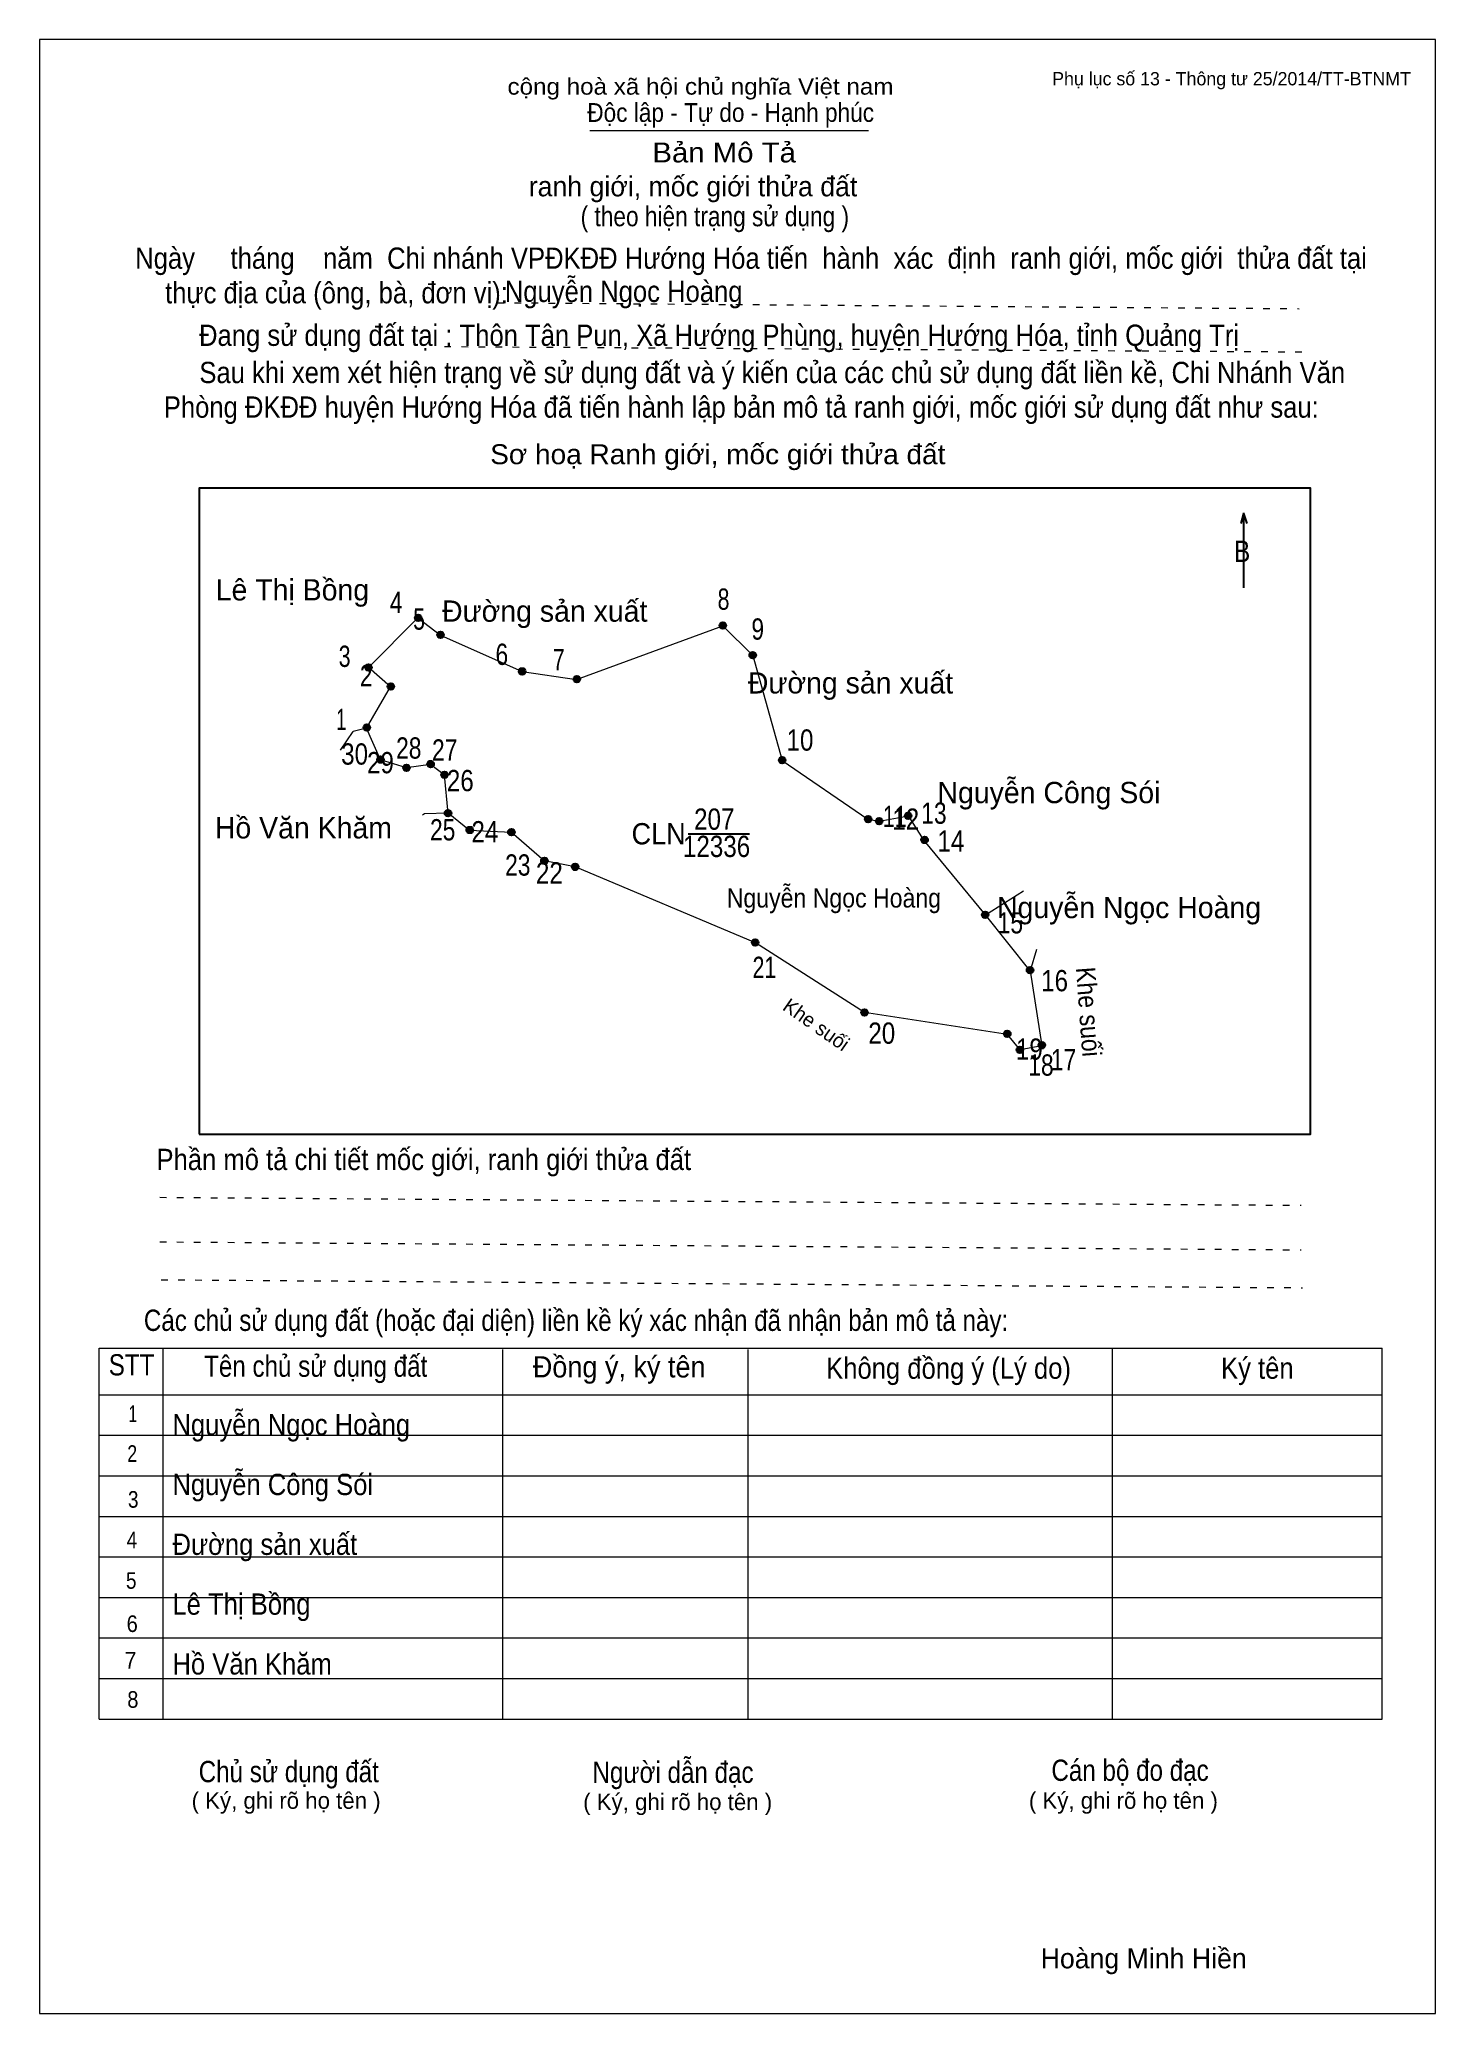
# Model space of a CAD drawing. Header units: centimetres. Extents: x 0 to 21, y 0 to 29.7.
import ezdxf
from ezdxf.enums import TextEntityAlignment as Align

# ---------------------------------------------------------------- set-up
doc = ezdxf.new("R2010")
doc.units = ezdxf.units.CM
doc.header["$LTSCALE"] = 0.13
doc.linetypes.add('DOTTED', pattern=[1.5, 0.3, -1.2])
for name, color, linetype, lineweight in [('1', 7, 'Continuous', 13), ('32', 7, 'Continuous', 25), ('33', 7, 'Continuous', 25), ('6', 7, 'Continuous', 13), ('62', 7, 'Continuous', 13)]:
    doc.layers.add(name, color=color, linetype=linetype, lineweight=lineweight)
for name, color, linetype in [('2', 7, 'Continuous'), ('34', 7, 'Continuous'), ('63', 7, 'Continuous')]:
    doc.layers.add(name, color=color, linetype=linetype)

msp = doc.modelspace()

# ---------------------------------------------------------------- hatches: boundary and pattern name
at = {"layer": '32'}
for points in [[(5.7452, 21, 1), (5.6452, 21, 1)], [(6.0833, 20.7417, 1), (5.9833, 20.7417, 1)], [(10.329, 20.8826, 1), (10.229, 20.8826, 1)], [(4.9978, 20.2526, 1), (4.8978, 20.2526, 1)], [(7.3122, 20.1934, 1), (7.2122, 20.1934, 1)], [(10.7787, 20.4382, 1), (10.6787, 20.4382, 1)], [(5.3344, 19.964, 1), (5.2344, 19.964, 1)], [(8.1333, 20.0765, 1), (8.0333, 20.0765, 1)], [(4.9727, 19.3493, 1), (4.8727, 19.3493, 1)], [(5.1796, 18.8654, 1), (5.0796, 18.8654, 1)], [(5.5706, 18.7403, 1), (5.4706, 18.7403, 1)], [(5.9338, 18.7985, 1), (5.8338, 18.7985, 1)], [(11.2217, 18.8577, 1), (11.1217, 18.8577, 1)], [(6.143, 18.636, 1), (6.043, 18.636, 1)], [(6.1954, 18.0612, 1), (6.0954, 18.0612, 1)], [(6.522, 17.8063, 1), (6.422, 17.8063, 1)], [(7.1487, 17.7726, 1), (7.0487, 17.7726, 1)], [(12.515, 17.9708, 1), (12.415, 17.9708, 1)], [(12.6805, 17.94, 1), (12.5805, 17.94, 1)], [(13.1167, 18.0208, 1), (13.0167, 18.0208, 1)], [(13.3649, 17.6562, 1), (13.2649, 17.6562, 1)], [(7.6451, 17.3431, 1), (7.5451, 17.3431, 1)], [(8.1092, 17.2503, 1), (8.0092, 17.2503, 1)], [(14.2759, 16.5302, 1), (14.1759, 16.5302, 1)], [(10.8172, 16.1132, 1), (10.7172, 16.1132, 1)], [(14.9503, 15.6967, 1), (14.8503, 15.6967, 1)], [(12.4602, 15.0603, 1), (12.3602, 15.0603, 1)], [(14.6083, 14.739, 1), (14.5083, 14.739, 1)], [(15.1277, 14.5669, 1), (15.0277, 14.5669, 1)], [(14.7983, 14.5, 1), (14.6983, 14.5, 1)]]:
    msp.add_hatch(color=256, dxfattribs=at).paths.add_polyline_path(points)

# ---------------------------------------------------------------- linework, layer by layer
at = {"layer": '1'}
msp.add_lwpolyline([(21, 0), (21, 29.7), (0, 29.7), (0, 0)], close=True, dxfattribs=at)
at = {"layer": '32'}
for centre in [(5.6952, 21), (6.0333, 20.7417), (10.279, 20.8826), (4.9478, 20.2526), (7.2622, 20.1934), (10.7287, 20.4382), (5.2844, 19.964), (8.0833, 20.0765), (4.9227, 19.3493), (5.1296, 18.8654), (5.5206, 18.7403), (5.8838, 18.7985), (11.1717, 18.8577), (6.093, 18.636), (6.1454, 18.0612), (6.472, 17.8063), (7.0987, 17.7726), (12.465, 17.9708), (12.6305, 17.94), (13.0667, 18.0208), (13.3149, 17.6562), (7.5951, 17.3431), (8.0592, 17.2503), (14.2259, 16.5302), (10.7672, 16.1132), (14.9003, 15.6967), (12.4102, 15.0603), (14.5583, 14.739), (15.0777, 14.5669), (14.7483, 14.5)]:
    msp.add_circle(centre, 0.05, dxfattribs=at)
at = {"layer": '33'}
msp.add_line((9.76, 17.75), (10.68, 17.75), dxfattribs=at)
at = {"layer": '6'}
for p, q in [((4.92, 19.34), (4.72, 19.29)), ((4.53, 19.01), (4.72, 19.29)), ((14.23, 16.53), (14.8, 16.89)), ((14.9, 15.69), (14.23, 16.53)), ((15, 16.01), (14.9, 15.69))]:
    msp.add_line(p, q, dxfattribs=at)
for points in [[(4.92, 19.34), (5.28, 19.96), (4.95, 20.25), (5.69, 21)], [(5.69, 21), (6.03, 20.74), (7.26, 20.19), (8.08, 20.07), (10.28, 20.88), (10.73, 20.43), (11.17, 18.85), (12.46, 17.97), (12.63, 17.94), (13.07, 18.02)], [(6.15, 18.06), (6.09, 18.63), (5.88, 18.79), (5.52, 18.74), (5.13, 18.86), (4.92, 19.34)], [(6.15, 18.06), (5.79, 18.05), (5.76, 18.03)], [(14.75, 14.5), (14.56, 14.73), (12.41, 15.06), (10.77, 16.11), (8.06, 17.25), (7.59, 17.34), (7.1, 17.77), (6.47, 17.8), (6.15, 18.06)], [(14.23, 16.53), (13.31, 17.65), (13.07, 18.02)], [(14.9, 15.69), (15.08, 14.56), (14.75, 14.5)]]:
    msp.add_lwpolyline(points, dxfattribs=at)
at = {"layer": '62'}
for p, q in [((8.28, 28.33), (12.47, 28.33)), ((0.9, 10.01), (20.2, 10.01)), ((0.9, 4.43), (0.9, 10.01)), ((1.86, 4.43), (1.86, 10.01)), ((6.97, 4.43), (6.97, 9.99)), ((10.66, 4.43), (10.66, 9.99)), ((16.14, 4.43), (16.14, 10.01)), ((20.2, 4.43), (20.2, 10.01)), ((0.9, 9.31), (20.2, 9.31)), ((0.9, 8.7), (20.2, 8.7)), ((0.9, 8.09), (20.2, 8.09)), ((0.9, 7.48), (20.2, 7.48)), ((0.9, 6.87), (20.2, 6.87)), ((0.9, 6.26), (20.2, 6.26)), ((0.9, 5.65), (20.2, 5.65)), ((0.9, 5.04), (20.2, 5.04)), ((0.9, 4.43), (20.2, 4.43))]:
    msp.add_line(p, q, dxfattribs=at)
at = {"layer": '62', "linetype": 'DOTTED'}
for p, q in [((6.89, 25.74), (18.95, 25.65)), ((6.09, 25.08), (19.04, 25)), ((1.81, 12.28), (18.98, 12.16)), ((1.81, 11.61), (18.98, 11.49)), ((1.83, 11.04), (19, 10.92))]:
    msp.add_line(p, q, dxfattribs=at)
at = {"layer": '62', "lineweight": 25}
for p, q in [((18.11, 22.58), (18.11, 21.45)), ((18.11, 22.57), (18.07, 22.42)), ((18.11, 22.57), (18.16, 22.42))]:
    msp.add_line(p, q, dxfattribs=at)
msp.add_lwpolyline([(2.4, 13.23), (19.12, 13.23), (19.12, 22.95), (2.4, 22.95)], close=True, dxfattribs=at)

# ---------------------------------------------------------------- texts
at = {"layer": '2', "width": 0.9}
msp.add_text('Nguyễn Ngọc Hoàng', height=0.2885, dxfattribs=at).set_placement((11.95, 16.64), align=Align.CENTER)
msp.add_text('Khe suối', height=0.2885, rotation=274.172, dxfattribs=at).set_placement((15.6396, 15.0605), align=Align.CENTER)
at = {"layer": '2'}
msp.add_text('Khe suối', height=0.2164, rotation=325.038, dxfattribs=at).set_placement((11.623, 14.7893), align=Align.CENTER)
at = {"layer": '32'}
for s, width, p in [('4', 0.8, (5.365, 21.07)), ('8', 0.75, (10.29, 21.12)), ('5', 0.75, (5.71, 20.82)), ('9', 0.8, (10.805, 20.67)), ('3', 0.75, (4.59, 20.26)), ('6', 0.8, (6.955, 20.29)), ('7', 0.75, (7.81, 20.21)), ('2', 0.8, (4.915, 19.97)), ('1', 0.65, (4.54, 19.31)), ('10', 0.85, (11.44, 19)), ('30', 0.85, (4.74, 18.79)), ('28', 0.8, (5.555, 18.88)), ('27', 0.8, (6.095, 18.85)), ('29', 0.85, (5.13, 18.66)), ('26', 0.85, (6.33, 18.39)), ('11', 0.75, (12.865, 17.85)), ('12', 0.85, (13.03, 17.81)), ('13', 0.8, (13.455, 17.9)), ('25', 0.8, (6.065, 17.65)), ('24', 0.85, (6.7, 17.62)), ('14', 0.85, (13.71, 17.48)), ('23', 0.8, (7.195, 17.12)), ('22', 0.85, (7.67, 17)), ('15', 0.8, (14.605, 16.25)), ('21', 0.75, (10.905, 15.58)), ('16', 0.85, (15.27, 15.38)), ('20', 0.85, (12.67, 14.59)), ('19', 0.85, (14.89, 14.35)), ('18', 0.8, (15.065, 14.11)), ('17', 0.8, (15.405, 14.19))]:
    msp.add_text(s, height=0.32, dxfattribs=dict(at, width=width)).set_placement(p, align=Align.CENTER)
at = {"layer": '33'}
for s, p in [('Lê Thị Bồng', (3.805, 21.26)), ('Đường sản xuất', (7.6, 20.94)), ('Đường sản xuất', (12.2, 19.86)), ('Nguyễn Công Sói', (15.185, 18.21)), ('Hồ Văn Khăm', (3.97, 17.68)), ('Nguyễn Ngọc Hoàng', (16.39, 16.48))]:
    msp.add_text(s, height=0.32, dxfattribs=at).set_placement(p, align=Align.CENTER)
at = {"layer": '33', "width": 0.85}
for s, p in [('207', (10.15, 17.81)), ('12336', (10.185, 17.4))]:
    msp.add_text(s, height=0.32, dxfattribs=at).set_placement(p, align=Align.CENTER)
at = {"layer": '33', "width": 0.95}
msp.add_text('CLN', height=0.32, dxfattribs=at).set_placement((9.72, 17.59), align=Align.RIGHT)
at = {"layer": '34', "width": 0.9}
for s, p in [('Nguyễn Ngọc Hoàng', (7, 25.75)), ('Nguyễn Ngọc Hoàng', (2, 8.7)), ('Nguyễn Công Sói', (2, 7.8)), ('Đường sản xuất', (2, 6.9)), ('Lê Thị Bồng', (2, 6)), ('Hồ Văn Khăm', (2, 5.1))]:
    msp.add_text(s, height=0.32, dxfattribs=at).set_placement(p)
at = {"layer": '62'}
for s, height, width, p in [('cộng hoà xã hội chủ nghĩa Việt nam', 0.2474, 1.1, (7.04, 28.87)), ('Độc lập - Tự do - Hạnh phúc', 0.2828, 0.9, (8.24, 28.46)), ('Bản Mô Tả', 0.3, 1.1, (9.22, 27.85)), ('( theo hiện trạng sử dụng )', 0.3, 0.85, (8.14, 26.89)), ('Ngày     tháng    năm  Chi nhánh VPĐKĐĐ Hướng Hóa tiến  hành  xác  định  ranh giới, mốc giới  thửa đất tại ', 0.32, 0.9, (1.44, 26.25)), ('thực địa của (ông, bà, đơn vị): ', 0.32, 0.9, (1.89, 25.73)), ('Đang sử dụng đất tại : Thôn Tân Pun, Xã Hướng Phùng, huyện Hướng Hóa, tỉnh Quảng Trị', 0.32, 0.9, (2.4, 25.09)), ('     Sau khi xem xét hiện trạng về sử dụng đất và ý kiến của các chủ sử dụng đất liền kề, Chi Nhánh Văn ', 0.32, 0.9, (1.87, 24.53)), ('Phòng ĐKĐĐ huyện Hướng Hóa đã tiến hành lập bản mô tả ranh giới, mốc giới sử dụng đất như sau:', 0.32, 0.9, (1.87, 24.01)), ('Sơ hoạ Ranh giới, mốc giới thửa đất', 0.3, 1.05, (6.78, 23.31)), ('B', 0.32, 0.85, (17.97, 21.84)), ('Phần mô tả chi tiết mốc giới, ranh giới thửa đất ', 0.32, 0.9, (1.76, 12.69)), ('Các chủ sử dụng đất (hoặc đại diện) liền kề ký xác nhận đã nhận bản mô tả này:', 0.32, 0.85, (1.57, 10.27))]:
    msp.add_text(s, height=height, dxfattribs=dict(at, width=width)).set_placement(p)
msp.add_text('ranh giới, mốc giới thửa đất', height=0.3, dxfattribs=at).set_placement((7.36, 27.34))
for s, height, width, p in [('STT', 0.32, 0.85, (1.385, 9.6)), ('Tên chủ sử dụng đất', 0.32, 0.85, (4.155, 9.58)), ('Đồng ý, ký tên', 0.32, 0.95, (8.72, 9.57)), ('Không đồng ý (Lý do)', 0.32, 0.9, (13.675, 9.55)), ('Ký tên', 0.32, 0.9, (18.32, 9.55)), ('1', 0.25, 0.7, (1.405, 8.9)), ('2', 0.25, 0.8, (1.395, 8.3)), ('3', 0.25, 0.85, (1.41, 7.61)), ('4', 0.25, 0.85, (1.39, 7)), ('5', 0.25, 0.85, (1.38, 6.39)), ('6', 0.25, 0.9, (1.395, 5.74)), ('7', 0.25, 0.95, (1.37, 5.19)), ('8', 0.25, 0.9, (1.405, 4.6)), ('Người dẫn đạc', 0.32, 0.85, (9.53, 3.47)), ('Chủ sử dụng đất', 0.32, 0.85, (3.75, 3.48)), ('Cán bộ đo đạc', 0.32, 0.85, (16.405, 3.5))]:
    msp.add_text(s, height=height, dxfattribs=dict(at, width=width)).set_placement(p, align=Align.CENTER)
for p in [(3.71, 3.08), (9.6, 3.06), (16.305, 3.08)]:
    msp.add_text('( Ký, ghi rõ họ tên )', height=0.25, dxfattribs=at).set_placement(p, align=Align.CENTER)
at = {"layer": '63'}
msp.add_text('Phụ lục số 13 - Thông tư 25/2014/TT-BTNMT', height=0.2, dxfattribs=at).set_placement((20.63, 29.01), align=Align.RIGHT)
msp.add_text('Hoàng Minh Hiền', height=0.3, dxfattribs=at).set_placement((16.61, 0.68), align=Align.CENTER)

doc.saveas('drawing.dxf')
